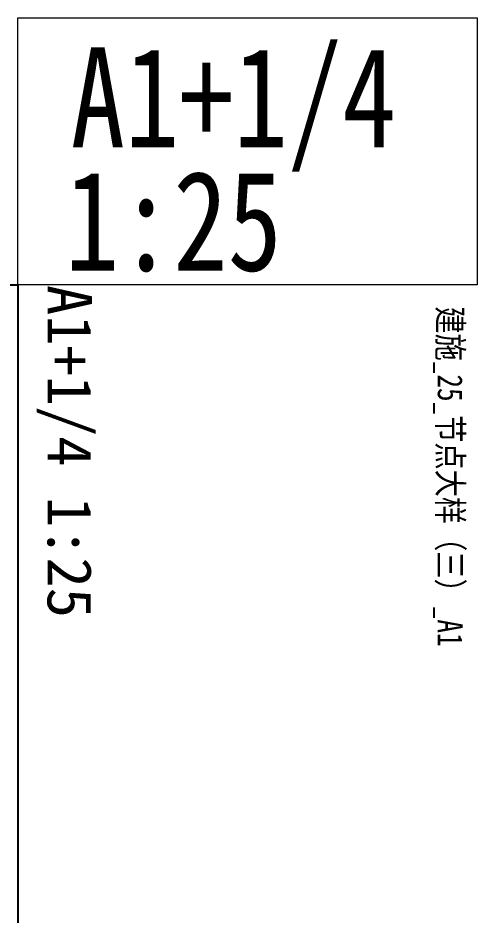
# Model space of a CAD drawing. Extents: x -812054 to 22247, y -644080 to 1003627.
# Drawn here: x -122465 to -114802, y -219278 to -204160 of the extents above; entities that cross this region are included whole.
import ezdxf

# ---------------------------------------------------------------- set-up
doc = ezdxf.new("R2010")
doc.units = 0
doc.header["$LTSCALE"] = 1000
doc.layers.add('yichutu', color=7, linetype='CONTINUOUS', true_color=0xffffff)
doc.layers.add('图框', color=9, linetype='CONTINUOUS', lineweight=18)
doc.layers.add('导图字', color=7, linetype='CONTINUOUS')
doc.styles.add('_TCH_LABEL', font='simhei.ttf')
doc.styles.add('黑体', font='simhei.ttf')

# ---------------------------------------------------------------- blocks, each defined once
blk = doc.blocks.new('yct-1051-594-26275-14850-25-1002.0')
at = {"layer": 'yichutu', "color": 7, "true_color": 0xffffff}
blk.add_lwpolyline([(0, 0), (0, 14850), (26275, 14850), (26275, 0)], close=True, dxfattribs=at)
at = {"layer": 'yichutu', "color": 7, "true_color": 0xffffff, "style": '_TCH_LABEL'}
blk.add_text('A1+1/4 1:25', height=750, dxfattribs=at).set_placement((0, 15350))

msp = doc.modelspace()

# ---------------------------------------------------------------- linework, layer by layer
at = {"layer": '图框', "color": 2}
msp.add_lwpolyline([(-114714.83, -208659.88), (-122464.83, -208659.88), (-122464.83, -204159.88), (-114714.83, -204159.88)], close=True, dxfattribs=at)

# ---------------------------------------------------------------- block references
at = {"layer": 'yichutu', "rotation": 270}
msp.add_blockref('yct-1051-594-26275-14850-25-1002.0', (-137314.83, -208659.88), dxfattribs=at)

# ---------------------------------------------------------------- texts
at = {"layer": '图框', "color": 2, "style": '黑体', "width": 0.8}
for s, p in [('A1+1/4', (-121574.45, -206339.18)), ('1:25', (-121674.05, -208420.71))]:
    msp.add_text(s, height=1682.363, dxfattribs=at).set_placement(p)
at = {"layer": '导图字', "color": 1, "style": '黑体', "width": 0.8}
msp.add_text('建施_25_节点大样（三）_A1', height=420.5907, rotation=270, dxfattribs=at).set_placement((-115380.7, -209020.66))

doc.saveas('drawing.dxf')
